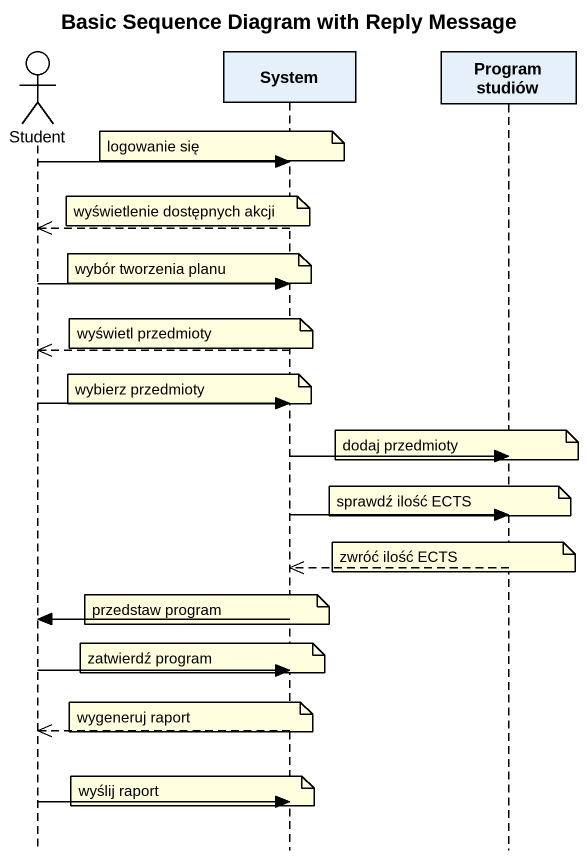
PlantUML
@startuml
title Basic Sequence Diagram with Reply Message
hide footbox
actor Student
participant System
participant "Program studiów" as Program_studiów

note over System : logowanie się
Student -> System
note over System : wyświetlenie dostępnych akcji
System -->> Student
note over System : wybór tworzenia planu
Student -> System
note over System : wyświetl przedmioty
System -->> Student
note over System : wybierz przedmioty
Student -> System
note over Program_studiów : dodaj przedmioty
System -> Program_studiów
note over Program_studiów : sprawdź ilość ECTS
System -> Program_studiów
note over Program_studiów : zwróć ilość ECTS
Program_studiów -->> System
note over System : przedstaw program
System -> Student
note over System : zatwierdź program
Student -> System
note over System : wygeneruj raport
System -->> Student
note over System : wyślij raport
Student -> System
@enduml
